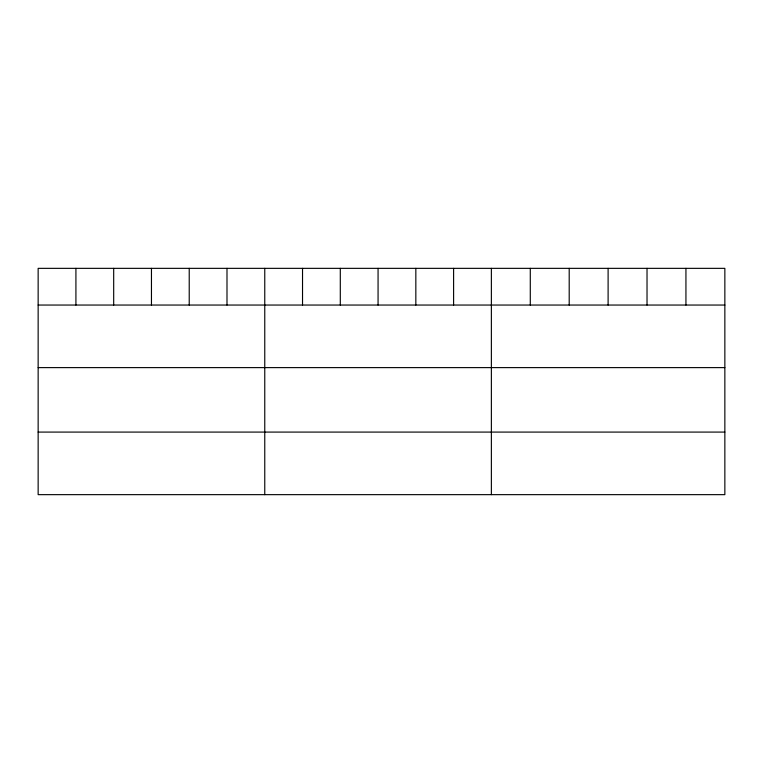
<?xml version="1.0" encoding="UTF-8"?>
<svg xmlns="http://www.w3.org/2000/svg" width="763" height="763" viewBox="0 0 763 763"><rect width="100%" height="100%" fill="white"/><g stroke="black" fill="none" stroke-linecap="round" stroke-linejoin="round"><path stroke-width="1.14" d="M724.85 305.047L724.85 494.653L38.15 494.653L38.15 268.347L724.85 268.347L724.85 305.047L38.15 305.047M38.15 367.613L724.85 367.613M38.15 432.087L724.85 432.087M685.937 268.347L685.937 305.047M647.024 268.347L647.024 305.047M608.111 268.347L608.111 305.047M569.198 268.347L569.198 305.047M530.285 268.347L530.285 305.047M491.372 268.347L491.372 494.653M453.603 268.347L453.603 305.047M415.835 268.347L415.835 305.047M378.066 268.347L378.066 305.047M340.298 268.347L340.298 305.047M302.529 268.347L302.529 305.047M264.761 268.347L264.761 494.653M226.993 268.347L226.993 305.047M189.224 268.347L189.224 305.047M151.456 268.347L151.456 305.047M113.687 268.347L113.687 305.047M75.918 268.347L75.918 305.047"/></g></svg>
